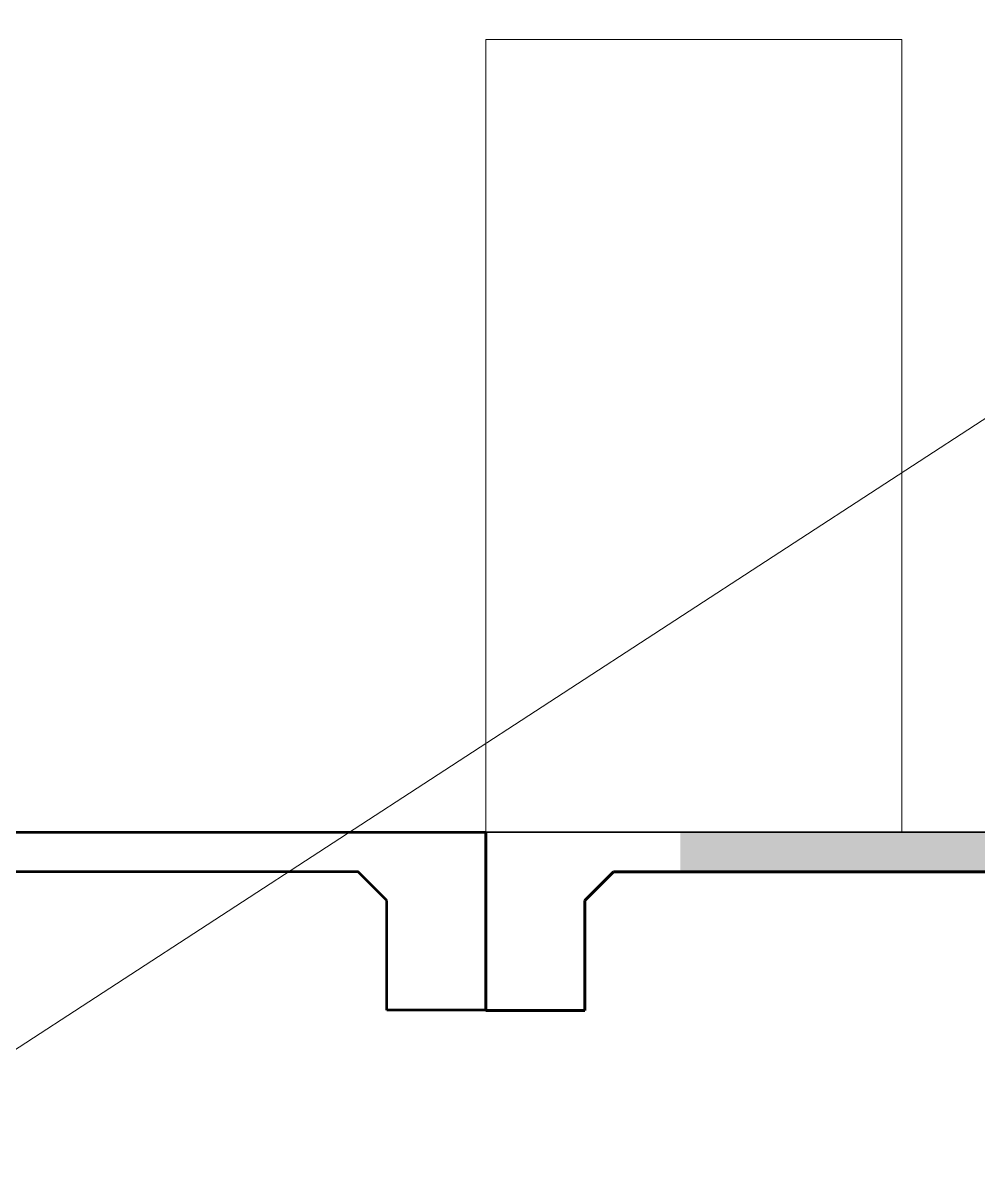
# Model space of a CAD drawing. Header units: inches. Extents: x -3905 to 10892, y 1064 to 9590.
# Drawn here: x 2191.4 to 2287.7, y 3907.8 to 4023.7 of the extents above; entities that cross this region are included whole.
import ezdxf

# ---------------------------------------------------------------- set-up
doc = ezdxf.new("R2010")
doc.units = ezdxf.units.IN
doc.header["$MEASUREMENT"] = 0
doc.layers.add('SECTIONS', color=70, linetype='Continuous', lineweight=0)

# ---------------------------------------------------------------- blocks, each defined once
blk = doc.blocks.new('*U496')
at = {"layer": 'SECTIONS', "lineweight": -2}
for p, q in [((1125.13, 3472.2), (1125.13, 3454.2)), ((1125.13, 3472.2), (1198.63, 3472.2)), ((1198.63, 3472.2), (1198.63, 3454.2)), ((1135.13, 3465.3), (1138.03, 3468.2)), ((1188.63, 3465.3), (1185.73, 3468.2)), ((1135.13, 3454.2), (1135.13, 3465.3)), ((1188.63, 3454.2), (1188.63, 3465.3)), ((1125.13, 3454.2), (1135.13, 3454.2)), ((1198.63, 3454.2), (1188.63, 3454.2))]:
    blk.add_line(p, q, dxfattribs=at)
at = {"layer": 'SECTIONS', "linetype": 'Continuous', "lineweight": -2}
blk.add_line((1138.03, 3468.2), (1185.73, 3468.2), dxfattribs=at)

msp = doc.modelspace()

# ---------------------------------------------------------------- hatches: boundary and pattern name
at = {"layer": 'SECTIONS', "linetype": 'Continuous', "lineweight": 5}
h = msp.add_hatch(dxfattribs=at)
h.set_pattern_fill('AR-CONC', color=256)
h.set_pattern_definition([(50, (599.3014, 498.366), (7.172602, -0.627521), [0.75, -8.25]), (355, (599.3014, 498.366), (-1.387513, 7.521921), [0.6, -6.6]), (100.45144, (599.899, 498.314), (5.785088, 6.8944), [0.637402, -7.011421]), (46.1842, (599.301, 500.366), (10.672413, -1.655193), [1.125, -12.375]), (96.63564, (600.191, 500.228), (9.34662, 9.741186), [0.956103, -10.517138]), (351.18416, (599.301, 500.366), (9.34662, 9.741186), [0.9, -9.9]), (21, (600.3014, 499.866), (5.9690705, -4.026189), [0.75, -8.25]), (326, (600.3014, 499.866), (2.433153, 7.2515), [0.6, -6.6]), (71.45144, (600.799, 499.531), (8.402224, 3.225312), [0.637402, -7.011421]), (37.5, (599.3014, 498.3662), (0.1215986, 3.3289385), [0, -6.52, 0, -6.7, 0, -6.625]), (7.5, (599.3014, 498.3662), (2.6306954, 3.944117), [0, -3.82, 0, -6.37, 0, -2.525]), (327.5, (597.0714, 498.3662), (5.3382244, -0.2255487), [0, -2.5, 0, -7.8, 0, -10.35]), (317.5, (596.0714, 498.366), (5.8318617, 1.00105), [0, -3.25, 0, -5.18, 0, -7.35])])
h.paths.add_polyline_path([(2458.05013, 3941.98466), (2434.05794, 3941.98466), (2257.66699, 3941.98466), (2257.66699, 3937.98466), (2421.14886, 3937.98466), (2424.05013, 3935.08339), (2424.05013, 3923.98466), (2458.05013, 3923.98466)])

# ---------------------------------------------------------------- linework, layer by layer
msp.add_line((2539.61449, 4147.33498), (2171.77412, 3907.76046), dxfattribs=at)
at = {"layer": 'SECTIONS', "lineweight": 35}
msp.add_line((2434.05794, 3941.98466), (2238.05013, 3941.98466), dxfattribs=at)
at = {"layer": 'SECTIONS', "lineweight": 0}
msp.add_line((2238.05013, 3941.98466), (2238.05013, 3935.98466), dxfattribs=at)
at = {"layer": 'SECTIONS', "lineweight": 60}
for p, q in [((2238.05013, 3941.98466), (2238.05013, 3923.98466)), ((2248.05013, 3935.08339), (2250.9514, 3937.98466)), ((2421.14886, 3937.98466), (2250.9514, 3937.98466)), ((2248.05013, 3923.98466), (2248.05013, 3935.08339)), ((2238.05013, 3923.98466), (2248.05013, 3923.98466))]:
    msp.add_line(p, q, dxfattribs=at)
at = {"layer": 'SECTIONS', "lineweight": 0}
msp.add_lwpolyline([(2238.05013, 3941.98466), (2280.05013, 3941.98466), (2280.05013, 4021.98466), (2238.05013, 4021.98466)], close=True, dxfattribs=at)

# ---------------------------------------------------------------- block references
at = {"layer": 'SECTIONS', "linetype": 'Continuous', "lineweight": 53}
msp.add_blockref('*U496', (1039.42359, 469.78828), dxfattribs=at)

doc.saveas('drawing.dxf')
